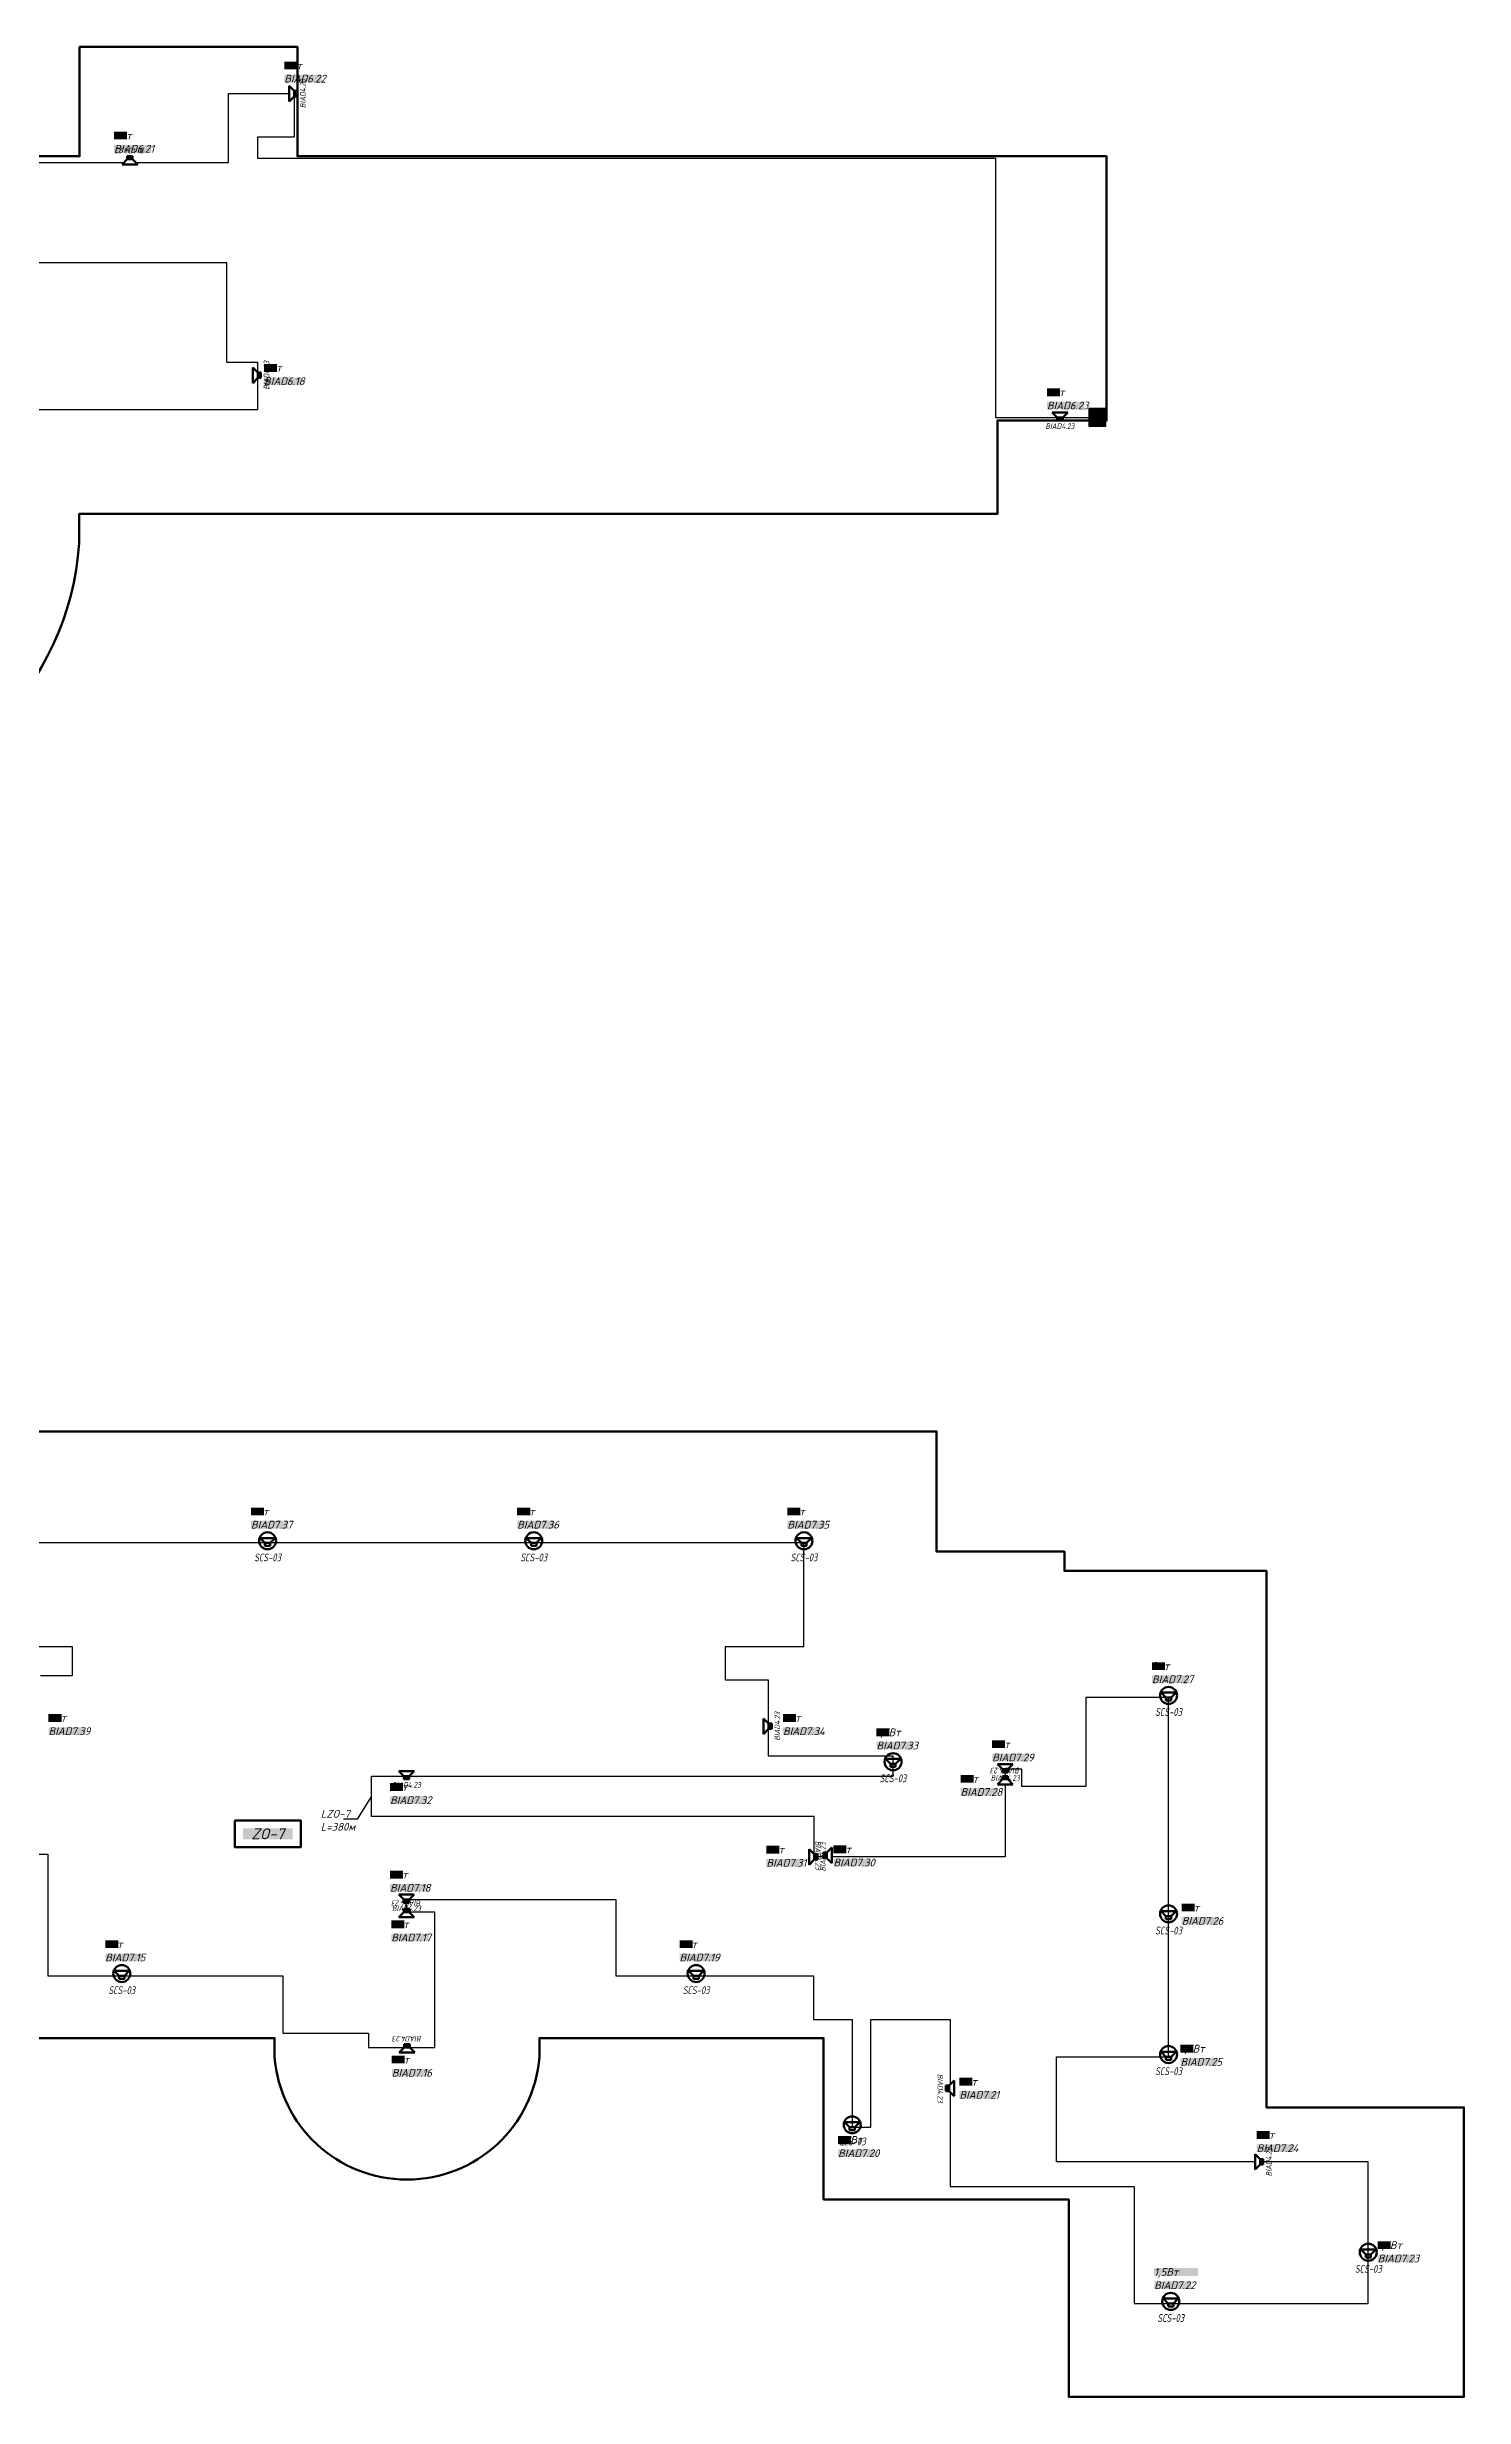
# Model space of a CAD drawing. Extents: x -152830 to 1281226, y -304852 to -2349.
# Drawn here: x 478600 to 524141, y -124138 to -48583 of the extents above; entities that cross this region are included whole.
import ezdxf
from ezdxf import colors
from ezdxf.entities.mleader import LeaderData, LeaderLine
from ezdxf.enums import TextEntityAlignment as Align
from ezdxf.math import Vec2, Vec3

# ---------------------------------------------------------------- set-up
doc = ezdxf.new("R2010")
doc.units = 0
doc.header["$LTSCALE"] = 100
doc.linetypes.add('CONTI', pattern=[0])
doc.layers.get('Defpoints').update_dxf_attribs({"color": 42})
doc.layers.add('_1', color=7, linetype='Continuous')
doc.layers.add('_СОУЭ_Аннотации', color=7, linetype='Continuous')
for name, color, linetype, lineweight in [('_13_СОУЭ_линии', 5, 'Continuous', 70), ('_СОУЭ Оповещение_речевое', 7, 'Continuous', 30), ('НО Оповещатели Речь', 5, 'Continuous', 50)]:
    doc.layers.add(name, color=color, linetype=linetype, lineweight=lineweight)
doc.styles.add('OlympDesign', font='isocpeui.ttf', dxfattribs={"height": 250})
doc.linetypes.add('Открыто в трубе', pattern='A,2,[1,BDG_GOST,S=1,R=0,X=0,Y=0],-4', length=6)

# ---------------------------------------------------------------- blocks, each defined once
blk = doc.blocks.new('*U105')
at = {"layer": 'НО Оповещатели Речь', "color": 5}
for p, q in [((-84, -184), (-242, -26)), ((-242, -26), (242, -26)), ((-84, -184), (84, -184)), ((-84, -281), (-84, -184)), ((84, -281), (-84, -281)), ((84, -184), (242, -26)), ((84, -281), (84, -184))]:
    blk.add_line(p, q, dxfattribs=at)
blk.add_circle((0, -114), 273, dxfattribs=at)
at = {"layer": 'Defpoints', "lineweight": 50, "ltscale": 100, "style": 'OlympDesign', "width": 0.8}
blk.add_text('SСS-03', height=250, dxfattribs=at).set_placement((0, -649), align=Align.MIDDLE_CENTER)
blk = doc.blocks.new('SFT-2300-М')
at = {"true_color": 0xffffff}
h = blk.add_hatch(color=7, dxfattribs=at)
h.dxf.hatch_style = 1
h.paths.add_polyline_path([(250, 292), (-274, 292), (-274, -295), (250, -295)])
at = {"layer": '_1', "lineweight": 30}
h = blk.add_hatch(color=5, dxfattribs=at)
h.dxf.hatch_style = 1
h.paths.add_polyline_path([(177, -2, 1), (-202, -2, 1)])
at = {"color": 5, "lineweight": 30}
blk.add_lwpolyline([(-274, 292), (250, 292), (250, -295), (-274, -295)], close=True, dxfattribs=at)
blk.add_circle((-12, -2), 189, dxfattribs=at)
blk = doc.blocks.new('*U104')
at = {"color": 5}
blk.add_wipeout([(-348, 366), (348, 366), (121, 140), (121, 0), (-121, 0), (-121, 140)], dxfattribs=at).dxf.layer = 'НО Оповещатели Речь'
at = {"layer": 'НО Оповещатели Речь'}
h = blk.add_hatch(color=5, dxfattribs=at)
h.dxf.hatch_style = 1
h.set_gradient(color1=(0, 0, 255), color2=(0, 0, 255), tint=1)
h.paths.add_polyline_path([(-121, 0), (121, 0), (121, 140), (-121, 140)])
at = {"layer": 'НО Оповещатели Речь', "color": 5}
for p, q in [((-121, 140), (-348, 366)), ((-348, 366), (348, 366)), ((121, 140), (-121, 140)), ((-121, 140), (-121, 0)), ((-121, 0), (121, 0)), ((121, 140), (348, 366)), ((121, 0), (121, 140))]:
    blk.add_line(p, q, dxfattribs=at)
at = {"layer": 'Defpoints', "lineweight": 50, "ltscale": 100, "style": 'OlympDesign', "width": 0.8}
blk.add_text('BIAD4.23', height=250, dxfattribs=at).set_placement((0, -250), align=Align.MIDDLE_CENTER)
blk = doc.blocks.new('_ArchTick')
at = {"color": 0, "linetype": 'ByBlock', "const_width": 0.15}
blk.add_lwpolyline([(-0.5, -0.5), (0.5, 0.5)], dxfattribs=at)

msp = doc.modelspace()

# ---------------------------------------------------------------- linework, layer by layer
at = {"layer": '_13_СОУЭ_линии', "color": 5, "lineweight": 30}
for points in [[(473696.082598, -52297.381047), (484429.449698, -52297.381047), (484429.449698, -50082.61079), (486545.315714, -50082.61079), (486545.315714, -51477.034393), (485364.193145, -51477.034393), (485364.193145, -52157.664705), (509081.512975, -52157.664705), (509081.512975, -60492.227349), (512092.013438, -60492.227349)], [(470395.699156, -60239.870947), (485375.230478, -60239.870947), (485375.230478, -58722.357164), (484379.789469, -58722.357164), (484379.789469, -55517.784402), (472915.6929, -55517.784402)], [(476629.57688, -106688.305863), (478628.81753, -106688.305863), (478628.81753, -110592.601706), (486175.809769, -110592.601706), (486175.809769, -112445.056462), (488932.427381, -112445.056462), (488932.427381, -112897.994232), (491067.082241, -112897.994232), (491067.082241, -108547.994232), (490152.760764, -108547.994232), (490152.760764, -108147.227349), (496883.481114, -108147.227349), (496883.481114, -110592.623903), (503234.065123, -110592.623903), (503234.065123, -112000.382623), (504478.029468, -112000.382623), (504478.029468, -115456.999172), (505073.457584, -115456.999172), (505073.457584, -112000.382623), (507622.502356, -112000.382623), (507622.502356, -117365.346266), (513545.724179, -117365.346266), (513545.724179, -121132.623903), (521058.153651, -121132.623903), (521058.153651, -116577.610764), (511045.406805, -116577.610764), (511045.406805, -113197.601706), (514645.760764, -113197.601706), (514645.760764, -101649.906598), (511990.523775, -101649.906598), (511990.523775, -104510.651805), (509932.931759, -104510.651805), (509932.931759, -103957.227349), (509391.885828, -103957.227349), (509391.885828, -106772.603332), (503257.191374, -106772.603332), (503257.191374, -105470.735294), (489028.888976, -105470.735294), (489028.888976, -104177.227349), (505790.60115, -104177.227349), (505790.60115, -103538.753739), (501792.931843, -103538.753739), (501792.931843, -101091.918937), (500408.505462, -101091.918937), (500408.505462, -100004.05972), (502928.260764, -100004.05972), (502928.260764, -96678.709751), (477123.260764, -96678.709751)], [(477123.260764, -100003.090371), (479413.107903, -100003.090371), (479413.107903, -100955.212085), (478388.712083, -100955.212085)]]:
    msp.add_lwpolyline(points, dxfattribs=at)
at = {"layer": '_СОУЭ_Аннотации', "color": 67, "linetype": 'CONTI', "lineweight": 60, "ltscale": 100, "true_color": 0x727430}
for points in [[(470955.577986, -73073.919295, 0.3812035355), (479630.699156, -64532.61079), (479630.699156, -63592.61079), (509145.699156, -63592.61079), (509145.699156, -60592.61079), (512655.699156, -60592.61079), (512655.699156, -52092.61079), (486645.699156, -52092.61079), (486645.699156, -48582.61079), (479645.699156, -48582.61079), (479645.699156, -52092.61079), (470145.699156, -52092.61079)], [(476745.760764, -112597.61079), (485915.329182, -112597.61079), (485915.329182, -113197.61079, 0.9283055482), (494425.458252, -113197.61079), (494425.458252, -112597.61079), (503560.760764, -112597.61079), (503560.760764, -117787.61079), (511440.760764, -117787.61079), (511440.760764, -124137.61079), (524140.760764, -124137.61079), (524140.760764, -114827.61079), (517790.760764, -114827.61079), (517790.760764, -97577.220575), (511300.760764, -97577.220575), (511300.760764, -96957.61079), (507190.812404, -96957.61079), (507190.760764, -93092.61079), (472990.760764, -93092.61079)]]:
    msp.add_lwpolyline(points, format="xyb", dxfattribs=at)
at = {"layer": '_СОУЭ_Аннотации', "color": 1, "linetype": 'CONTI', "lineweight": 60, "ltscale": 100}
msp.add_lwpolyline([(484633.2128, -105606.278778), (486759.4688, -105606.278778), (486759.4688, -106454.787778), (484633.2128, -106454.787778)], close=True, dxfattribs=at)

# ---------------------------------------------------------------- block references
msp.add_blockref('SFT-2300-М', (512366.414329, -60490.622935))
at = {"layer": '_СОУЭ Оповещение_речевое', "color": 4, "lineweight": 50}
for p in [(485688.260764, -96495.044704), (494243.227018, -96495.032205), (502928.260764, -96495.032205), (514645.760764, -101466.229052), (505790.60115, -103597.535774), (514645.760764, -108491.42416), (481003.174237, -110408.92416), (499462.465108, -110408.946358), (514645.760764, -113013.92416), (504478.029468, -115273.321627), (521065.760764, -119368.92416), (514715.761014, -120948.946358)]:
    msp.add_blockref('*U105', p, dxfattribs=at)

# ---------------------------------------------------------------- texts
at = {"layer": '_СОУЭ_Аннотации', "color": 7, "linetype": 'Открыто в трубе', "lineweight": 60, "ltscale": 100, "style": 'OlympDesign', "bg_fill": 1, "box_fill_scale": 1, "bg_fill_color": 7, "bg_fill_true_color": 16777215, "bg_fill_transparency": 0}
for s, insert, char_height, width, attachment_point in [('6Вт', (510735.598956, -59559.498233, 0), 250, 418.76026667, 1), ('3Вт', (485155.016373, -95541.133958), 250, 418.76026667, 1), ('3Вт', (493709.982627, -95541.121458), 250, 418.76026667, 1), ('3Вт', (502395.016373, -95541.121458), 250, 418.76026667, 1), ('3Вт', (514112.516373, -100512.318306), 250, 418.76026667, 1), ('6Вт', (478647.314897, -102181.295911, 0), 250, 418.76026667, 1), ('1,5Вт', (505257.356759, -102643.625027), 250, 418.76026667, 1), ('6Вт', (508975.660564, -103024.498233, 0), 250, 418.76026667, 1), ('6Вт', (507960.511867, -104135.920555, 0), 250, 418.76026667, 1), ('ZO-7', (485696.3408, -106030.533278), 350, 1602.16185265, 5), ('6Вт', (501719.62969, -106414.891442, 0), 250, 418.76026667, 1), ('3Вт', (489626.213134, -107217.783333, 0), 250, 418.76026667, 1), ('3Вт', (515070.159367, -108278.252565), 250, 418.76026667, 1), ('3Вт', (480469.929846, -109455.013413), 250, 418.76026667, 1), ('3Вт', (498929.220717, -109455.035611), 250, 418.76026667, 1), ('1,5Вт', (515028.605615, -112813.645107), 250, 418.76026667, 1), ('1,5Вт', (504024.179528, -115749.31931), 250, 418.76026667, 1), ('1,5Вт', (521368.521815, -119131.935894), 250, 418.76026667, 1), ('1,5Вт', (514182.516623, -119995.035611), 250, 1412.93781342, 1)]:
    msp.add_mtext(s, dxfattribs=dict(at, insert=insert, char_height=char_height, width=width, attachment_point=attachment_point))
at = {"layer": '_СОУЭ_Аннотации', "char_height": 250, "width": 1197.06228103, "attachment_point": 1, "style": 'OlympDesign', "bg_fill": 1, "box_fill_scale": 1, "bg_fill_color": 7, "bg_fill_true_color": 16777215, "bg_fill_transparency": 0}
for s, insert in [('BIAD7.37', (485157.347266, -95966.493441, 0)), ('BIAD7.36', (493712.313519, -95966.480942, 0)), ('BIAD7.35', (502397.347266, -95966.480942, 0)), ('BIAD7.27', (514114.847266, -100937.677789, 0)), ('BIAD7.39', (478649.64579, -102606.655394, 0)), ('BIAD7.33', (505259.687651, -103068.984511, 0)), ('BIAD7.26', (515072.490259, -108703.612048, 0)), ('BIAD7.17', (489665.713024, -109240.135488, 0)), ('BIAD7.15', (480472.260739, -109880.372897, 0)), ('BIAD7.19', (498931.551609, -109880.395094, 0)), ('BIAD7.25', (515030.936508, -113239.00459, 0)), ('BIAD7.16', (489683.732027, -113590.135488, 0)), ('BIAD7.20', (504026.510421, -116174.678793, 0)), ('BIAD7.23', (521370.852708, -119557.295377, 0)), ('BIAD7.22', (514184.847515, -120420.395094, 0))]:
    msp.add_mtext(s, dxfattribs=dict(at, insert=insert))

# ---------------------------------------------------------------- leaders
at = {"layer": '_13_СОУЭ_линии', "color": 18, "linetype": 'CONTI', "lineweight": 18, "ltscale": 100, "true_color": 0x000000}
ml = msp.add_multileader_mtext('Standard', dxfattribs=at)
ml.set_content('АЛС 1.1 раздела АПС\\P(см. раздел "ИОС5.5.1")', color=(0, 0, 0), style='OlympDesign')
ml.set_leader_properties(color=256, linetype='ByLayer', lineweight=-1)
ml.build(insert=Vec2(0, 0))
ml.multileader.update_dxf_attribs({"text_left_attachment_type": 6, "text_right_attachment_type": 6, "dogleg_length": 2, "arrow_head_size": 200, "scale": 100})
ctx = ml.context
ctx.base_point, ctx.scale, ctx.char_height, ctx.arrow_head_size, ctx.landing_gap_size, ctx.plane_origin = Vec3(43391.177549, -92119.350032), 100, 250, 200, 0, Vec3(54855.263188, -82979.027992)
ctx.left_attachment, ctx.right_attachment = 6, 6
notes = []
notes.append((ctx, [(0, (1, 1, 0), (47312.010883, -92119.350032), (-1, 0), 200, [(0, [(48521.746321, -90079.139826), (47667.722509, -90245.694326)], 0, [])])]))
ctx.mtext.insert, ctx.mtext.width, ctx.mtext.flow_direction = Vec3(43391.177549, -91794.350032), 4773.88520797, 5
for ctx, leaders in notes:
    for number, flags, end, landing, length, lines in leaders:
        leader = LeaderData()
        leader.index, (leader.has_last_leader_line, leader.has_dogleg_vector, leader.attachment_direction) = number, flags
        leader.last_leader_point, leader.dogleg_vector, leader.dogleg_length = Vec3(end), Vec3(landing), length
        for number, points, colour, breaks in lines:
            line = LeaderLine()
            line.index, line.vertices, line.color, line.breaks = number, Vec3.list(points), colors.encode_raw_color(colour), breaks
            leader.lines.append(line)
        ctx.leaders.append(leader)

# ---------------------------------------------------------------- next in the draw order: block references
at = {"layer": '_СОУЭ Оповещение_речевое', "color": 4, "lineweight": 50, "xscale": 0.71930163509888, "yscale": 0.71930163509888, "zscale": 0.71930163509888}
for p, rotation in [((486645.699156, -50082.61079), 90), ((481265.863962, -52092.61079), 180), ((485475.61392, -59135.152185), 89.99999999999999), ((501893.315284, -102571.85629), 89.99999999999999), ((503360.760764, -106773.181549), 89.99999999999999), ((490170.779767, -112797.61079), 180), ((507490.77794, -114214.30755), 270), ((517690.760764, -116577.610764), 89.99999999999999)]:
    msp.add_blockref('*U104', p, dxfattribs=dict(at, rotation=rotation))
for p in [(511155.699156, -60592.61079), (490152.760764, -104277.61079), (509395.760764, -104057.61079), (490152.760764, -108247.61079)]:
    msp.add_blockref('*U104', p, dxfattribs=at)

# ---------------------------------------------------------------- next in the draw order: leaders
ml = msp.add_multileader_mtext('Standard')
ml.set_content('LZO-7^JL=380м', color=256, style='OlympDesign')
ml.set_leader_properties(color=256, linetype='ByLayer', lineweight=-1)
ml.set_arrow_properties(name='ARCHTICK')
ml.build(insert=Vec2(0, 0))
ml.multileader.update_dxf_attribs({"text_left_attachment_type": 6, "text_right_attachment_type": 6, "dogleg_length": 50, "arrow_head_size": 100})
ctx = ml.context
ctx.base_point, ctx.char_height, ctx.arrow_head_size, ctx.landing_gap_size, ctx.plane_origin = Vec3(487399.034142, -105563.540941), 250, 100, 0, Vec3(488862.475584, -104493.096233)
ctx.left_attachment, ctx.right_attachment = 6, 6
notes = []
notes.append((ctx, [(0, (1, 1, 0), (488568.731112, -105563.540941), (-1, 0), 50, [(0, [(489028.888976, -104823.981321)], 0, [])])]))
ctx.mtext.insert, ctx.mtext.width, ctx.mtext.flow_direction = Vec3(487399.034142, -105263.540941), 383.66637116, 5
ctx.mtext.has_bg_fill, ctx.mtext.bg_color, ctx.mtext.bg_scale_factor, ctx.mtext.bg_transparency, ctx.mtext.use_window_bg_color = 1, -1027028792, 1.5, 0, 1
for ctx, leaders in notes:
    for number, flags, end, landing, length, lines in leaders:
        leader = LeaderData()
        leader.index, (leader.has_last_leader_line, leader.has_dogleg_vector, leader.attachment_direction) = number, flags
        leader.last_leader_point, leader.dogleg_vector, leader.dogleg_length = Vec3(end), Vec3(landing), length
        for number, points, colour, breaks in lines:
            line = LeaderLine()
            line.index, line.vertices, line.color, line.breaks = number, Vec3.list(points), colors.encode_raw_color(colour), breaks
            leader.lines.append(line)
        ctx.leaders.append(leader)

# ---------------------------------------------------------------- next in the draw order: block references
for p, rotation in [((509395.760764, -104177.61079), 180), ((503560.760764, -106723.21533), 270), ((490152.760764, -108447.61079), 180)]:
    msp.add_blockref('*U104', p, dxfattribs=dict(at, rotation=rotation))

# ---------------------------------------------------------------- next in the draw order: texts
at = {"layer": '_СОУЭ_Аннотации', "color": 7, "linetype": 'Открыто в трубе', "lineweight": 60, "ltscale": 100, "char_height": 250, "width": 418.76026667, "attachment_point": 1, "style": 'OlympDesign', "bg_fill": 1, "box_fill_scale": 1, "bg_fill_color": 7, "bg_fill_true_color": 16777215, "bg_fill_transparency": 0}
for s, insert in [('6Вт', (486225.598956, -49049.498233, 0)), ('6Вт', (480755.084978, -51306.545159, 0)), ('6Вт', (485574.899506, -58777.123339, 0)), ('6Вт', (502252.179144, -102181.295911, 0)), ('3Вт', (489626.213134, -104399.611345, 0)), ('3Вт', (489681.401134, -113164.776005, 0)), ('6Вт', (507922.080917, -113875.727697, 0)), ('6Вт', (517478.395457, -115587.560463, 0))]:
    msp.add_mtext(s, dxfattribs=dict(at, insert=insert))
at = {"layer": '_СОУЭ_Аннотации', "char_height": 250, "width": 1197.06228103, "attachment_point": 1, "style": 'OlympDesign', "bg_fill": 1, "box_fill_scale": 1, "bg_fill_color": 7, "bg_fill_true_color": 16777215, "bg_fill_transparency": 0}
for s, insert in [('BIAD6.22', (486227.929849, -49474.857716, 0)), ('BIAD6.21', (480757.415871, -51731.904642, 0)), ('BIAD6.18', (485577.230398, -59202.482823, 0)), ('BIAD6.23', (510737.929849, -59984.857716, 0)), ('BIAD7.34', (502254.510036, -102606.655394, 0)), ('BIAD7.32', (489628.544027, -104824.970828)), ('BIAD7.21', (507924.41181, -114301.087181)), ('BIAD7.24', (517480.72635, -116012.919946))]:
    msp.add_mtext(s, dxfattribs=dict(at, insert=insert))

# ---------------------------------------------------------------- next in the draw order: texts
for s, insert in [('BIAD7.29', (508977.991457, -103449.857716, 0)), ('BIAD7.28', (507962.842759, -104561.280039)), ('BIAD7.31', (501721.960583, -106840.250925, 0)), ('BIAD7.30', (503877.789881, -106829.737735, 0)), ('BIAD7.18', (489628.544027, -107643.142816))]:
    msp.add_mtext(s, dxfattribs=dict(at, insert=insert))
at = {"layer": '_СОУЭ_Аннотации', "color": 7, "linetype": 'Открыто в трубе', "lineweight": 60, "ltscale": 100, "char_height": 250, "width": 418.76026667, "attachment_point": 1, "style": 'OlympDesign', "bg_fill": 1, "box_fill_scale": 1, "bg_fill_color": 7, "bg_fill_true_color": 16777215, "bg_fill_transparency": 0}
for s, insert in [('6Вт', (503875.458988, -106404.378252, 0)), ('3Вт', (489663.382131, -108814.776005, 0))]:
    msp.add_mtext(s, dxfattribs=dict(at, insert=insert))

doc.saveas('drawing.dxf')
